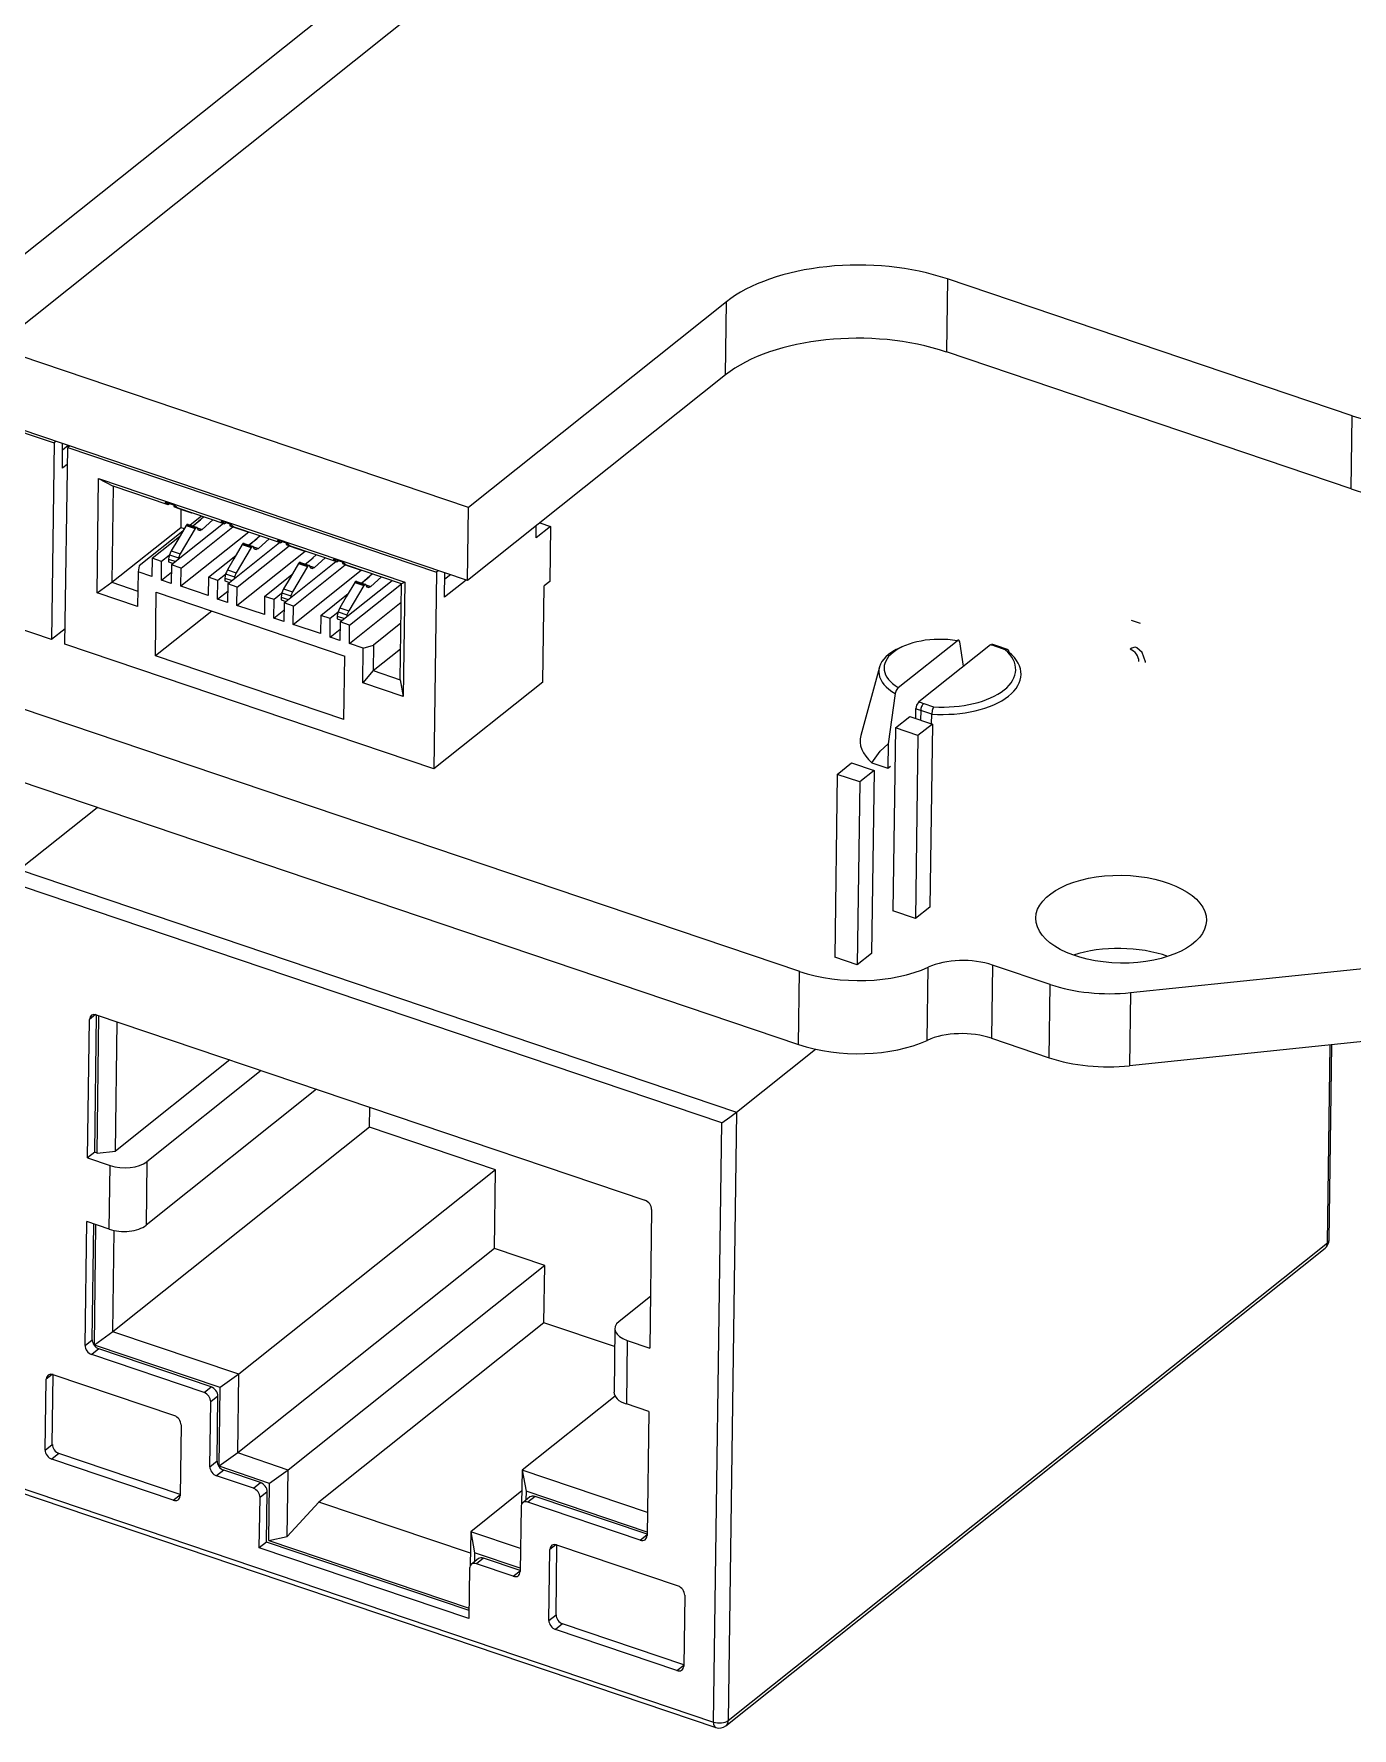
# Model space of a CAD drawing. Header units: millimetres. Extents: x 653 to 802, y 313 to 403.
# Drawn here: x 722.8 to 747.52, y 313.09 to 344.85 of the extents above; entities that cross this region are included whole.
import ezdxf

# ---------------------------------------------------------------- set-up
doc = ezdxf.new("R2010")
doc.units = ezdxf.units.MM

msp = doc.modelspace()

# ---------------------------------------------------------------- linework, layer by layer
for p, q in [((730.951, 335.973), (660.547, 359.778)), ((730.932, 334.601), (660.529, 358.406)), ((657.058, 354.358), (737.159, 327.276)), ((657.039, 352.987), (737.14, 325.904)), ((730.16, 346.724), (722.097, 340.299)), ((730.142, 345.399), (722.079, 338.973)), ((739.931, 340.258), (739.912, 338.887)), ((747.52, 337.693), (739.931, 340.258)), ((735.789, 339.829), (730.951, 335.973)), ((735.77, 338.457), (735.789, 339.829)), ((716.27, 339.52), (723.184, 337.183)), ((747.501, 336.321), (739.912, 338.887)), ((735.77, 338.457), (730.932, 334.601)), ((747.501, 336.321), (747.52, 337.693)), ((723.184, 337.183), (723.133, 333.495)), ((723.218, 337.21), (723.184, 337.183)), ((723.337, 336.711), (723.343, 337.167)), ((723.446, 337.133), (723.342, 337.049)), ((723.386, 333.41), (723.437, 337.097)), ((723.471, 337.124), (723.437, 337.097)), ((723.437, 337.097), (730.351, 334.759)), ((723.433, 336.787), (723.337, 336.711)), ((723.988, 334.369), (724.018, 336.513)), ((724.018, 336.513), (724.291, 336.37)), ((724.018, 336.513), (729.76, 334.572)), ((724.291, 336.37), (724.267, 334.57)), ((725.32, 336.022), (724.291, 336.37)), ((725.262, 336.07), (725.32, 336.022)), ((725.448, 336.007), (725.262, 336.07)), ((723.133, 333.495), (716.219, 335.833)), ((725.344, 336.042), (725.32, 336.022)), ((725.427, 336.014), (725.426, 336.008)), ((725.426, 336.008), (725.46, 335.997)), ((725.426, 335.988), (725.503, 335.962)), ((725.448, 336.007), (725.506, 335.96)), ((726.374, 335.666), (725.506, 335.96)), ((725.561, 335.937), (725.557, 335.598)), ((725.59, 335.926), (725.759, 335.869)), ((725.629, 335.918), (725.759, 335.869)), ((725.948, 335.81), (725.736, 335.641)), ((725.759, 335.869), (725.763, 335.873)), ((725.783, 335.625), (725.929, 335.742)), ((726.159, 335.739), (725.958, 335.562)), ((730.932, 334.601), (730.951, 335.973)), ((724.267, 334.57), (725.557, 335.598)), ((725.593, 335.527), (724.779, 334.879)), ((725.022, 335.019), (725.535, 335.428)), ((726.357, 335.672), (725.385, 334.896)), ((725.825, 335.577), (725.545, 335.102)), ((725.557, 335.598), (725.622, 335.576)), ((726.833, 335.511), (725.557, 334.494)), ((725.562, 334.837), (726.534, 335.611)), ((725.656, 335.634), (725.825, 335.577)), ((725.669, 335.655), (725.838, 335.598)), ((725.694, 335.655), (725.863, 335.598)), ((725.838, 335.598), (725.825, 335.577)), ((725.863, 335.598), (725.838, 335.598)), ((725.882, 335.552), (725.863, 335.598)), ((725.865, 335.593), (725.958, 335.562)), ((725.88, 335.555), (725.919, 335.542)), ((725.919, 335.542), (725.882, 335.552)), ((725.958, 335.562), (725.919, 335.542)), ((726.316, 335.713), (726.374, 335.666)), ((726.502, 335.65), (726.316, 335.713)), ((726.374, 335.666), (726.398, 335.685)), ((726.481, 335.657), (726.48, 335.652)), ((726.48, 335.652), (726.514, 335.641)), ((726.48, 335.631), (726.557, 335.605)), ((726.56, 335.603), (726.502, 335.65)), ((727.428, 335.31), (726.56, 335.603)), ((726.644, 335.57), (726.813, 335.513)), ((726.683, 335.562), (726.813, 335.513)), ((726.813, 335.513), (726.817, 335.516)), ((732.22, 335.401), (732.224, 335.63)), ((732.489, 335.615), (732.22, 335.401)), ((732.29, 335.683), (732.489, 335.615)), ((732.489, 335.615), (732.475, 334.586)), ((725.377, 335.159), (725.545, 335.102)), ((725.545, 335.102), (725.513, 335.03)), ((726.439, 334.54), (727.411, 335.315)), ((726.879, 335.221), (726.599, 334.745)), ((726.611, 334.137), (727.887, 335.154)), ((726.616, 334.48), (727.588, 335.255)), ((726.71, 335.278), (726.879, 335.221)), ((726.723, 335.299), (726.892, 335.242)), ((726.748, 335.299), (726.917, 335.242)), ((726.836, 335.269), (726.983, 335.386)), ((726.892, 335.242), (726.879, 335.221)), ((726.917, 335.242), (726.892, 335.242)), ((726.935, 335.195), (726.917, 335.242)), ((726.919, 335.237), (727.012, 335.206)), ((726.934, 335.198), (726.973, 335.185)), ((726.973, 335.185), (726.935, 335.195)), ((727.012, 335.206), (726.973, 335.185)), ((727.213, 335.382), (727.012, 335.206)), ((727.37, 335.357), (727.428, 335.31)), ((727.556, 335.294), (727.37, 335.357)), ((727.428, 335.31), (727.452, 335.329)), ((727.535, 335.301), (727.534, 335.296)), ((727.534, 335.296), (727.568, 335.284)), ((727.534, 335.275), (727.611, 335.249)), ((727.613, 335.247), (727.556, 335.294)), ((728.482, 334.953), (727.613, 335.247)), ((727.698, 335.214), (727.867, 335.157)), ((727.737, 335.205), (727.867, 335.157)), ((727.867, 335.157), (727.871, 335.16)), ((724.779, 334.879), (724.756, 334.764)), ((725.022, 335.019), (725.017, 334.676)), ((725.199, 334.959), (725.022, 335.019)), ((725.194, 334.608), (725.199, 334.959)), ((725.341, 335.073), (725.199, 334.959)), ((725.329, 334.954), (725.419, 334.924)), ((725.33, 335.005), (725.464, 334.96)), ((725.344, 335.087), (725.513, 335.03)), ((725.385, 334.896), (725.38, 334.545)), ((725.562, 334.837), (725.385, 334.896)), ((725.513, 335.03), (725.506, 334.993)), ((725.557, 334.494), (725.562, 334.837)), ((726.076, 334.663), (726.589, 335.071)), ((726.431, 334.802), (726.599, 334.745)), ((727.493, 334.184), (728.465, 334.959)), ((727.933, 334.865), (727.653, 334.389)), ((727.665, 333.781), (728.941, 334.798)), ((727.67, 334.124), (728.642, 334.899)), ((727.764, 334.922), (727.933, 334.865)), ((727.777, 334.942), (727.946, 334.885)), ((727.802, 334.942), (727.971, 334.885)), ((727.89, 334.912), (728.037, 335.029)), ((727.946, 334.885), (727.933, 334.865)), ((727.971, 334.885), (727.946, 334.885)), ((727.989, 334.839), (727.971, 334.885)), ((727.973, 334.881), (728.066, 334.849)), ((727.988, 334.842), (728.027, 334.829)), ((728.027, 334.829), (727.989, 334.839)), ((728.066, 334.849), (728.027, 334.829)), ((728.267, 335.026), (728.066, 334.849)), ((728.424, 335.001), (728.482, 334.953)), ((728.61, 334.938), (728.424, 335.001)), ((728.482, 334.953), (728.506, 334.973)), ((728.589, 334.945), (728.588, 334.939)), ((728.588, 334.939), (728.622, 334.928)), ((728.588, 334.919), (728.665, 334.893)), ((728.667, 334.891), (728.61, 334.938)), ((729.696, 334.543), (728.667, 334.891)), ((728.752, 334.857), (728.921, 334.8)), ((728.791, 334.849), (728.921, 334.8)), ((728.921, 334.8), (728.925, 334.804)), ((730.385, 334.786), (730.351, 334.759)), ((723.988, 334.369), (724.267, 334.57)), ((724.267, 334.57), (724.751, 334.406)), ((724.756, 334.764), (724.747, 334.113)), ((725.017, 334.676), (724.756, 334.764)), ((725.194, 334.608), (725.383, 334.758)), ((725.38, 334.545), (725.194, 334.608)), ((726.071, 334.32), (725.557, 334.494)), ((726.076, 334.663), (726.071, 334.32)), ((726.253, 334.603), (726.076, 334.663)), ((726.248, 334.251), (726.253, 334.603)), ((726.395, 334.716), (726.253, 334.603)), ((726.383, 334.597), (726.473, 334.567)), ((726.384, 334.649), (726.518, 334.603)), ((726.398, 334.731), (726.566, 334.674)), ((726.439, 334.54), (726.434, 334.189)), ((726.616, 334.48), (726.439, 334.54)), ((726.566, 334.674), (726.56, 334.637)), ((726.599, 334.745), (726.566, 334.674)), ((726.611, 334.137), (726.616, 334.48)), ((727.13, 334.306), (727.642, 334.715)), ((728.547, 333.827), (729.519, 334.603)), ((728.987, 334.508), (728.707, 334.032)), ((728.724, 333.768), (729.696, 334.543)), ((728.818, 334.565), (728.987, 334.508)), ((728.831, 334.586), (729, 334.529)), ((728.856, 334.586), (729.025, 334.529)), ((728.944, 334.556), (729.091, 334.673)), ((729, 334.529), (728.987, 334.508)), ((729.025, 334.529), (729, 334.529)), ((729.043, 334.483), (729.025, 334.529)), ((729.027, 334.524), (729.12, 334.493)), ((729.042, 334.486), (729.081, 334.472)), ((729.081, 334.472), (729.043, 334.483)), ((729.12, 334.493), (729.081, 334.472)), ((729.321, 334.67), (729.12, 334.493)), ((729.671, 332.742), (729.696, 334.543)), ((729.76, 334.572), (729.696, 334.543)), ((729.76, 334.572), (729.73, 332.428)), ((730.351, 334.759), (730.3, 331.072)), ((730.504, 334.288), (730.51, 334.744)), ((730.908, 334.61), (730.504, 334.288)), ((730.613, 334.709), (730.509, 334.626)), ((732.343, 332.7), (732.368, 334.501)), ((732.475, 334.586), (732.368, 334.501)), ((724.747, 334.113), (723.988, 334.369)), ((725.082, 333.19), (725.098, 334.382)), ((725.098, 334.382), (728.631, 333.187)), ((726.248, 334.251), (726.437, 334.401)), ((726.434, 334.189), (726.248, 334.251)), ((727.13, 334.306), (727.125, 333.963)), ((727.307, 334.247), (727.13, 334.306)), ((727.302, 333.895), (727.307, 334.247)), ((727.449, 334.36), (727.307, 334.247)), ((727.437, 334.241), (727.527, 334.211)), ((727.438, 334.292), (727.572, 334.247)), ((727.452, 334.374), (727.62, 334.317)), ((727.485, 334.446), (727.653, 334.389)), ((727.493, 334.184), (727.488, 333.832)), ((727.67, 334.124), (727.493, 334.184)), ((727.62, 334.317), (727.614, 334.281)), ((727.653, 334.389), (727.62, 334.317)), ((728.184, 333.95), (728.696, 334.358)), ((728.719, 333.425), (729.691, 334.2)), ((726.137, 334.031), (725.082, 333.19)), ((727.125, 333.963), (726.611, 334.137)), ((727.302, 333.895), (727.491, 334.045)), ((727.488, 333.832), (727.302, 333.895)), ((727.665, 333.781), (727.67, 334.124)), ((728.184, 333.95), (728.179, 333.607)), ((728.361, 333.89), (728.184, 333.95)), ((728.356, 333.539), (728.361, 333.89)), ((728.503, 334.004), (728.361, 333.89)), ((728.491, 333.885), (728.581, 333.855)), ((728.492, 333.936), (728.626, 333.891)), ((728.506, 334.018), (728.674, 333.961)), ((728.538, 334.089), (728.707, 334.032)), ((728.547, 333.827), (728.542, 333.476)), ((728.724, 333.768), (728.547, 333.827)), ((728.674, 333.961), (728.668, 333.924)), ((728.707, 334.032), (728.674, 333.961)), ((743.551, 333.797), (743.383, 333.854)), ((723.39, 333.7), (723.133, 333.495)), ((728.179, 333.607), (727.665, 333.781)), ((728.356, 333.539), (728.545, 333.689)), ((728.542, 333.476), (728.356, 333.539)), ((728.719, 333.425), (728.724, 333.768)), ((729.686, 333.803), (729.172, 333.393)), ((730.3, 331.072), (723.386, 333.41)), ((728.98, 333.336), (728.719, 333.425)), ((728.971, 332.685), (728.98, 333.336)), ((728.98, 333.336), (729.172, 333.393)), ((729.172, 333.393), (729.165, 332.913)), ((729.165, 332.913), (729.679, 333.323)), ((739.009, 332.596), (740.112, 333.475)), ((740.737, 333.399), (739.395, 332.33)), ((741.017, 333.306), (740.83, 333.369)), ((741.059, 333.311), (740.861, 333.378)), ((728.615, 331.995), (725.082, 333.19)), ((728.615, 331.995), (728.631, 333.187)), ((729.165, 332.913), (728.971, 332.685)), ((729.165, 332.913), (729.671, 332.742)), ((738.656, 332.977), (738.309, 331.7)), ((729.73, 332.428), (728.971, 332.685)), ((729.671, 332.742), (729.73, 332.428)), ((732.343, 332.7), (730.3, 331.072)), ((739.487, 332.298), (739.673, 332.235)), ((738.958, 331.838), (739.227, 332.052)), ((739.227, 332.052), (739.649, 331.91)), ((739.338, 332.015), (739.34, 332.201)), ((739.638, 332.1), (739.432, 332.169)), ((739.635, 331.914), (739.638, 332.1)), ((738.958, 331.838), (738.911, 328.408)), ((739.38, 331.696), (738.958, 331.838)), ((739.38, 331.696), (739.333, 328.266)), ((739.649, 331.91), (739.38, 331.696)), ((739.649, 331.91), (739.602, 328.48)), ((738.822, 331.544), (738.816, 331.085)), ((737.867, 330.969), (737.82, 327.539)), ((737.867, 330.969), (738.136, 331.183)), ((738.289, 330.826), (737.867, 330.969)), ((738.136, 331.183), (738.558, 331.04)), ((738.558, 331.04), (738.289, 330.826)), ((738.558, 331.04), (738.511, 327.61)), ((738.517, 331.186), (738.816, 331.085)), ((738.816, 331.085), (738.862, 331.122)), ((738.289, 330.826), (738.242, 327.396)), ((722.53, 329.182), (723.993, 330.349)), ((722.53, 329.182), (735.978, 324.635)), ((735.699, 324.435), (722.588, 328.868)), ((739.602, 328.48), (739.333, 328.266)), ((739.333, 328.266), (738.911, 328.408)), ((738.242, 327.396), (737.82, 327.539)), ((738.511, 327.61), (738.242, 327.396)), ((737.14, 325.904), (737.159, 327.276)), ((739.553, 325.982), (739.572, 327.354)), ((740.779, 327.394), (740.76, 326.022)), ((741.858, 327.029), (740.779, 327.394)), ((743.366, 326.877), (748.652, 327.425)), ((741.84, 325.657), (741.858, 327.029)), ((743.366, 326.877), (743.347, 325.505)), ((723.81, 323.777), (723.846, 326.375)), ((723.959, 326.465), (723.846, 326.375)), ((723.945, 323.884), (723.98, 326.459)), ((723.974, 326.461), (734.261, 322.983)), ((723.987, 323.87), (724.022, 326.445)), ((724.332, 323.906), (724.365, 326.329)), ((740.76, 326.022), (741.84, 325.657)), ((748.633, 326.053), (743.347, 325.505)), ((747.056, 322.184), (747.107, 325.895)), ((747.087, 322.239), (747.137, 325.898)), ((726.477, 325.615), (724.332, 323.906)), ((735.978, 324.635), (737.459, 325.816)), ((727.067, 325.416), (724.922, 323.706)), ((728.105, 325.064), (724.906, 322.515)), ((729.096, 324.353), (729.101, 324.728)), ((735.978, 324.635), (735.821, 313.231)), ((729.096, 324.353), (724.285, 320.519)), ((731.457, 323.555), (729.096, 324.353)), ((735.545, 313.202), (735.699, 324.435)), ((723.945, 323.884), (723.81, 323.777)), ((723.81, 323.777), (724.232, 323.635)), ((723.987, 323.87), (723.945, 323.884)), ((723.987, 323.87), (724.332, 323.906)), ((724.922, 323.706), (724.906, 322.515)), ((724.215, 322.443), (724.232, 323.635)), ((731.457, 323.555), (726.646, 319.721)), ((731.437, 322.08), (731.457, 323.555)), ((734.385, 322.812), (734.35, 320.214)), ((723.762, 320.262), (723.794, 322.586)), ((724.215, 322.443), (723.794, 322.586)), ((723.896, 320.369), (723.926, 322.541)), ((723.937, 320.269), (723.968, 322.527)), ((724.285, 320.519), (724.311, 322.417)), ((731.437, 322.08), (726.626, 318.246)), ((732.381, 321.761), (731.437, 322.08)), ((735.777, 313.132), (747.012, 322.085)), ((735.821, 313.231), (747.056, 322.184)), ((732.381, 321.761), (727.57, 317.927)), ((732.367, 320.689), (732.381, 321.761)), ((734.363, 321.182), (733.775, 320.713)), ((724.285, 320.519), (723.937, 320.269)), ((726.646, 319.721), (724.285, 320.519)), ((732.367, 320.689), (728.147, 317.326)), ((733.692, 320.241), (732.367, 320.689)), ((733.697, 320.577), (733.681, 319.386)), ((723.762, 320.262), (723.896, 320.369)), ((724.021, 320.198), (723.887, 320.09)), ((726.298, 319.471), (723.937, 320.269)), ((726.129, 319.485), (724.021, 320.198)), ((733.928, 320.356), (733.912, 319.165)), ((733.928, 320.356), (734.35, 320.214)), ((725.994, 319.378), (723.887, 320.09)), ((723.015, 318.301), (723.033, 319.63)), ((723.146, 319.72), (723.033, 319.63)), ((723.149, 318.408), (723.167, 319.713)), ((723.161, 319.715), (725.438, 318.946)), ((726.646, 319.721), (726.298, 319.471)), ((726.626, 318.246), (726.646, 319.721)), ((725.994, 319.378), (726.129, 319.485)), ((726.254, 319.313), (726.119, 319.206)), ((726.237, 318.096), (726.254, 319.313)), ((726.278, 317.996), (726.298, 319.471)), ((733.7, 319.313), (731.958, 317.925)), ((726.102, 317.989), (726.119, 319.206)), ((734.333, 319.022), (733.912, 319.165)), ((734.333, 319.022), (734.301, 316.698)), ((725.563, 318.774), (725.544, 317.445)), ((723.015, 318.301), (723.149, 318.408)), ((723.274, 318.236), (723.14, 318.129)), ((725.416, 317.359), (723.14, 318.129)), ((725.545, 317.468), (723.274, 318.236)), ((726.102, 317.989), (726.237, 318.096)), ((726.626, 318.246), (726.278, 317.996)), ((727.222, 317.677), (726.278, 317.996)), ((727.57, 317.927), (726.626, 318.246)), ((722.434, 317.635), (735.545, 313.202)), ((726.362, 317.925), (726.227, 317.817)), ((726.919, 317.584), (726.227, 317.817)), ((727.053, 317.691), (726.362, 317.925)), ((726.919, 317.584), (727.053, 317.691)), ((727.207, 316.605), (727.222, 317.677)), ((727.57, 317.927), (727.222, 317.677)), ((727.553, 316.68), (727.57, 317.927)), ((731.958, 317.925), (731.949, 317.289)), ((734.307, 317.131), (731.958, 317.925)), ((731.958, 317.925), (732.032, 317.532)), ((722.477, 317.532), (735.589, 313.099)), ((725.416, 317.359), (725.545, 317.462)), ((727.03, 316.469), (727.043, 317.412)), ((727.178, 317.519), (727.043, 317.412)), ((727.165, 316.576), (727.178, 317.519)), ((728.147, 317.326), (727.553, 316.68)), ((730.988, 316.366), (728.147, 317.326)), ((731.953, 317.534), (730.994, 316.769)), ((732.104, 317.421), (731.97, 317.314)), ((732.032, 317.532), (732.029, 317.361)), ((734.302, 316.764), (732.032, 317.532)), ((732.2, 317.432), (732.065, 317.325)), ((734.173, 316.612), (732.065, 317.325)), ((734.302, 316.722), (732.2, 317.432)), ((731.937, 317.239), (731.92, 316.022)), ((727.207, 316.605), (727.553, 316.68)), ((730.994, 316.769), (730.985, 316.134)), ((731.926, 316.454), (730.994, 316.769)), ((730.994, 316.769), (731.067, 316.377)), ((734.173, 316.612), (734.302, 316.715)), ((727.165, 316.576), (727.03, 316.469)), ((730.959, 315.141), (727.03, 316.469)), ((730.962, 315.292), (727.165, 316.576)), ((727.207, 316.605), (730.962, 315.335)), ((731.067, 316.377), (731.065, 316.206)), ((731.921, 316.088), (731.067, 316.377)), ((732.458, 315.108), (732.477, 316.437)), ((732.59, 316.527), (732.477, 316.437)), ((732.593, 315.215), (732.611, 316.521)), ((732.605, 316.522), (734.881, 315.753)), ((730.972, 316.084), (730.959, 315.141)), ((731.14, 316.265), (731.005, 316.158)), ((731.235, 316.277), (731.101, 316.17)), ((731.792, 315.936), (731.101, 316.17)), ((731.921, 316.045), (731.235, 316.277)), ((731.792, 315.936), (731.921, 316.038)), ((735.006, 315.581), (734.988, 314.252)), ((732.458, 315.108), (732.593, 315.215)), ((732.717, 315.043), (732.583, 314.936)), ((734.86, 314.166), (732.583, 314.936)), ((734.988, 314.276), (732.717, 315.043)), ((734.86, 314.166), (734.988, 314.269))]:
    msp.add_line(p, q)
for points in [[(725.426, 336.008), (725.426, 335.997), (725.426, 335.988)], [(725.426, 335.988), (725.518, 335.953), (725.59, 335.926)], [(725.99, 335.796), (725.792, 335.622)], [(725.656, 335.634), (725.5, 335.368), (725.377, 335.159)], [(725.669, 335.655), (725.662, 335.643), (725.656, 335.634)], [(725.694, 335.655), (725.68, 335.655), (725.669, 335.655)], [(726.48, 335.652), (726.48, 335.64), (726.48, 335.631)], [(726.48, 335.631), (726.572, 335.597), (726.644, 335.57)], [(727.044, 335.439), (726.846, 335.265)], [(725.377, 335.159), (725.358, 335.118), (725.344, 335.087)], [(726.71, 335.278), (726.554, 335.012), (726.431, 334.802)], [(726.723, 335.299), (726.716, 335.287), (726.71, 335.278)], [(726.748, 335.299), (726.734, 335.299), (726.723, 335.299)], [(727.534, 335.296), (727.534, 335.284), (727.534, 335.275)], [(727.534, 335.275), (727.626, 335.241), (727.698, 335.214)], [(725.33, 335.005), (725.33, 334.976), (725.329, 334.954)], [(725.344, 335.087), (725.336, 335.041), (725.33, 335.005)], [(726.431, 334.802), (726.412, 334.762), (726.398, 334.731)], [(727.764, 334.922), (727.607, 334.655), (727.485, 334.446)], [(727.777, 334.942), (727.77, 334.931), (727.764, 334.922)], [(727.802, 334.942), (727.788, 334.942), (727.777, 334.942)], [(728.098, 335.083), (727.9, 334.909)], [(728.588, 334.939), (728.588, 334.928), (728.588, 334.919)], [(728.588, 334.919), (728.68, 334.884), (728.752, 334.857)], [(726.384, 334.649), (726.384, 334.62), (726.383, 334.597)], [(726.398, 334.731), (726.39, 334.685), (726.384, 334.649)], [(728.818, 334.565), (728.661, 334.299), (728.538, 334.089)], [(728.831, 334.586), (728.824, 334.574), (728.818, 334.565)], [(728.856, 334.586), (728.842, 334.586), (728.831, 334.586)], [(729.152, 334.727), (728.954, 334.553)], [(727.438, 334.292), (727.438, 334.264), (727.437, 334.241)], [(727.452, 334.374), (727.444, 334.328), (727.438, 334.292)], [(727.485, 334.446), (727.466, 334.406), (727.452, 334.374)], [(728.492, 333.936), (728.492, 333.907), (728.491, 333.885)], [(728.506, 334.018), (728.498, 333.972), (728.492, 333.936)], [(728.538, 334.089), (728.52, 334.049), (728.506, 334.018)], [(740.166, 333.451), (740.147, 333.484), (740.131, 333.486), (740.112, 333.475)], [(740.231, 332.996), (740.166, 333.451)], [(740.861, 333.378), (740.765, 333.409)], [(741.017, 333.306), (741.045, 333.313), (741.069, 333.306), (741.089, 333.256)], [(743.643, 333.076), (743.584, 333.256), (743.483, 333.341)], [(739.009, 332.596), (738.97, 332.541), (738.953, 332.485)], [(738.953, 332.485), (738.822, 331.544)], [(739.395, 332.33), (739.353, 332.266), (739.34, 332.201)], [(739.432, 332.169), (739.429, 331.984)], [(739.673, 332.235), (739.646, 332.165), (739.638, 332.1)], [(738.517, 331.186), (738.671, 331.404), (738.822, 331.544)], [(735.699, 324.435), (735.853, 324.542), (735.978, 324.635)]]:
    msp.add_lwpolyline(points)
for centre, start, end in [((746.887, 322.241), 308.5527, 359.2129), ((735.653, 313.288), 251.319, 308.5527)]:
    msp.add_arc(centre, 0.2, start, end)
for centre, major_axis, ratio, start_param, end_param in [((738.319, 338.973), (3, -0.041), 0.514436, 1.010309, 2.581106), ((738.3, 337.601), (-3, 0.041), 0.514436, 4.151902, 5.722698), ((749.132, 338.978), (-3, 0.041), 0.514436, 1.010309, 2.581106), ((749.113, 337.606), (3, -0.041), 0.514436, 4.151902, 5.722698), ((739.813, 332.95), (1.069, -0.015), 0.514436, 1.294632, 2.580172), ((739.812, 332.883), (1.167, -0.016), 0.514436, 2.580172, 3.891955), ((739.813, 332.95), (1.069, -0.015), 0.514436, 2.580172, 3.86758), ((739.812, 332.883), (1.167, -0.016), 0.514436, 2.262313, 2.580172), ((739.272, 332.126), (2.9, -0.04), 0.514436, 1.010309, 1.048054), ((740.829, 333.283), (0.032, 0.0947), 0.455861, 6.283175, 6.899443), ((739.813, 332.95), (1.4, -0.019), 0.514436, 5.721611, 6.826349), ((739.812, 332.864), (1.5, -0.021), 0.514436, 5.722155, 6.842468), ((743.352, 332.996), (0.119, 0.351), 0.455861, 6.197984, 6.899443), ((743.354, 333.142), (0.125, -0.156), 0.726324, 0.725103, 2.2959), ((743.444, 333.069), (0.2, -0.003), 0.514436, 0.000017, 0.103567), ((741.045, 333.54), (2.9, -0.04), 0.514436, 4.114158, 4.151902), ((739.485, 332.212), (0.032, 0.0947), 0.455861, 0.616257, 2.187054), ((739.812, 332.864), (1.5, -0.021), 0.514436, 4.602929, 5.722155), ((739.813, 332.95), (1.4, -0.019), 0.514436, 4.619048, 5.721611), ((741.044, 333.454), (3, -0.041), 0.514436, 4.115417, 4.151902), ((739.794, 331.578), (-1.5, 0.021), 0.514436, 6.151562, 6.842459), ((740.241, 326.965), (1, -0.014), 0.514436, 1.010309, 2.311146), ((743.17, 326.881), (-1.6, 0.022), 0.514436, 4.126966, 5.297896), ((738.234, 328.132), (-2, 0.027), 0.514436, 1.010309, 2.311146), ((742.933, 327.886), (-2, 0.027), 0.514436, 1.010309, 1.795708), ((723.972, 326.333), (0.093, -0.117), 0.726324, 2.2959, 3.866696), ((738.215, 326.76), (2, -0.027), 0.514436, 4.151902, 5.452738), ((740.223, 325.593), (-1, 0.014), 0.514436, 4.151902, 5.452738), ((742.915, 326.514), (2, -0.027), 0.514436, 4.151902, 4.9373), ((724.501, 323.849), (0.5, -0.007), 0.514436, 4.151902, 5.722698), ((734.259, 322.855), (0.093, -0.117), 0.726324, 0.725103, 2.2959), ((724.484, 322.657), (-0.5, 0.007), 0.514436, 1.010309, 2.581106), ((746.887, 322.241), (0.125, -0.156), 0.726324, 6.28317, 7.008289), ((746.887, 322.241), (-0.2, 0.003), 0.514436, 2.581106, 3.14161), ((734.197, 320.571), (0.5, -0.007), 0.514436, 2.581106, 4.151902), ((723.888, 320.219), (0.093, -0.117), 0.726324, 3.866696, 5.437492), ((724.023, 320.326), (-0.093, 0.117), 0.726324, 0.725103, 2.2959), ((723.16, 319.587), (0.093, -0.117), 0.726324, 2.2959, 3.866696), ((725.993, 319.249), (-0.093, 0.117), 0.726324, 3.866696, 5.437492), ((726.127, 319.356), (0.093, -0.117), 0.726324, 0.725103, 2.2959), ((734.18, 319.379), (-0.5, 0.007), 0.514436, 0.000017, 1.010309), ((725.436, 318.817), (0.093, -0.117), 0.726324, 0.725103, 2.2959), ((723.141, 318.258), (0.093, -0.117), 0.726324, 3.866696, 5.437492), ((723.276, 318.365), (-0.093, 0.117), 0.726324, 0.725103, 2.2959), ((726.229, 317.946), (0.093, -0.117), 0.726324, 3.866696, 5.437492), ((726.363, 318.053), (-0.093, 0.117), 0.726324, 0.725103, 2.2959), ((727.051, 317.562), (0.093, -0.117), 0.726324, 0.725103, 2.2959), ((725.418, 317.488), (0.093, -0.117), 0.726324, 5.437492, 7.008289), ((726.917, 317.455), (-0.093, 0.117), 0.726324, 3.866696, 5.437492), ((732.063, 317.197), (-0.093, 0.117), 0.726324, 5.437492, 7.008289), ((732.198, 317.304), (0.093, -0.117), 0.726324, 2.2959, 3.141577), ((734.175, 316.741), (0.093, -0.117), 0.726324, 5.437492, 7.008289), ((732.603, 316.394), (0.093, -0.117), 0.726324, 2.2959, 3.866696), ((731.099, 316.041), (-0.093, 0.117), 0.726324, 5.437492, 7.008289), ((731.233, 316.148), (0.093, -0.117), 0.726324, 2.2959, 3.141577), ((731.794, 316.064), (0.093, -0.117), 0.726324, 5.437492, 7.008289), ((734.88, 315.624), (0.093, -0.117), 0.726324, 0.725103, 2.2959), ((732.585, 315.065), (0.093, -0.117), 0.726324, 3.866696, 5.437492), ((732.719, 315.172), (-0.093, 0.117), 0.726324, 0.725103, 2.2959), ((734.861, 314.295), (0.093, -0.117), 0.726324, 5.437492, 7.008289), ((735.653, 313.288), (-0.064, -0.189), 0.455861, 5.328646, 6.283175), ((735.653, 313.288), (-0.2, 0.003), 0.514436, 1.010309, 2.581106), ((735.653, 313.288), (-0.125, 0.156), 0.726324, 3.141577, 3.866696)]:
    msp.add_ellipse(centre, major_axis=major_axis, ratio=ratio, start_param=start_param, end_param=end_param)
msp.add_ellipse((743.188, 328.253), major_axis=(-1.6, 0.022), ratio=0.514436)

doc.saveas('drawing.dxf')
